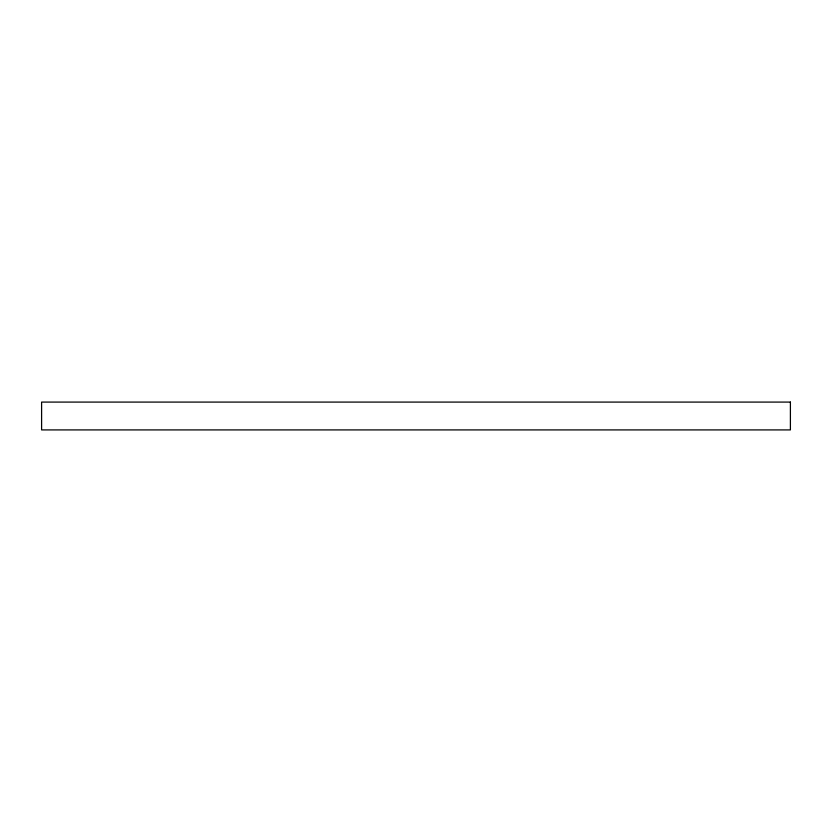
<?xml version="1.0" encoding="UTF-8"?>
<svg xmlns="http://www.w3.org/2000/svg" width="832" height="832" viewBox="0 0 832 832"><rect width="100%" height="100%" fill="white"/><g stroke="black" fill="none" stroke-linecap="round" stroke-linejoin="round"><path stroke-width="1.25" d="M790.4 402.085L41.6 402.085L41.6 429.915L790.4 429.915L790.4 402.085"/></g></svg>
